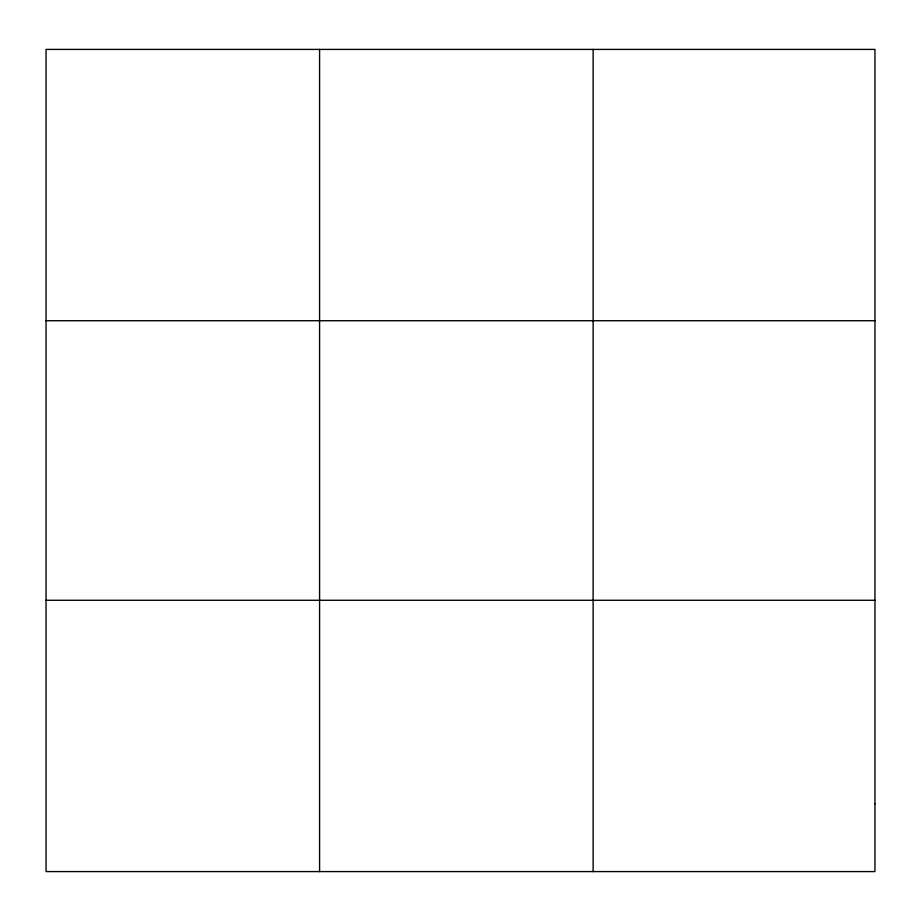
<?xml version="1.0" encoding="UTF-8"?>
<svg xmlns="http://www.w3.org/2000/svg" width="921" height="921" viewBox="0 0 921 921"><rect width="100%" height="100%" fill="white"/><g stroke="black" fill="none" stroke-linecap="round" stroke-linejoin="round"><path stroke-width="1.38" d="M46.05 320.727L874.95 320.727M46.05 600.273L874.95 600.273M593.124 49.412L593.124 871.588M319.587 49.412L319.587 871.588M874.95 803.757L874.95 871.588L46.05 871.588L46.05 49.412L874.95 49.412L874.95 803.757"/></g></svg>
